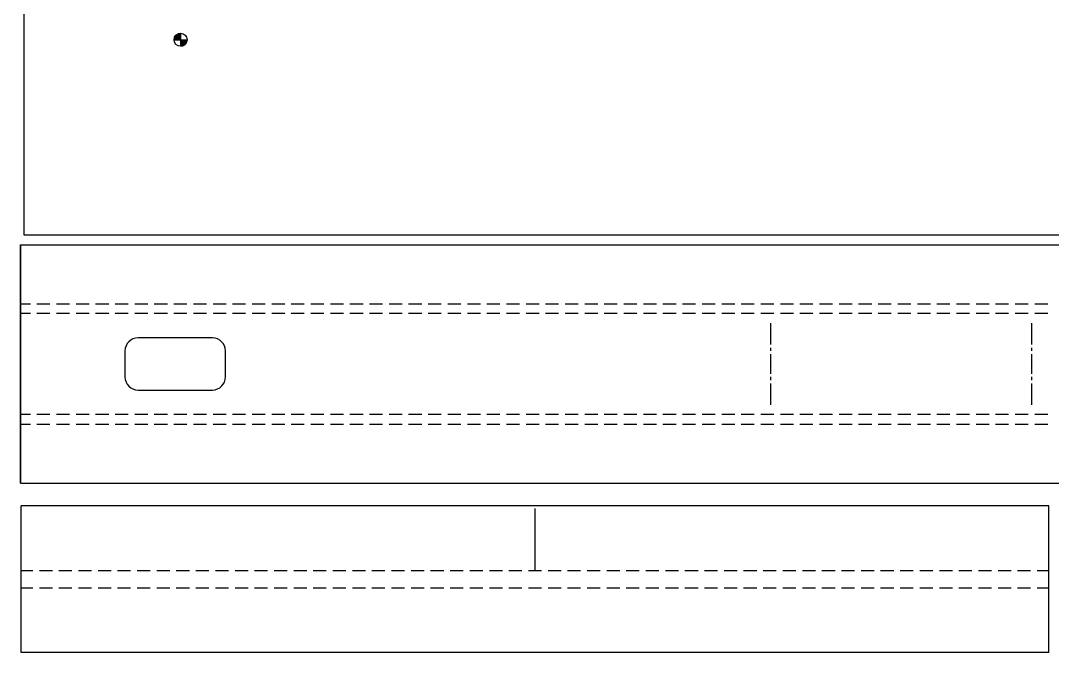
# Model space of a CAD drawing. Header units: millimetres. Extents: x -488 to 486, y -317 to 328.
# Drawn here: x -488 to 14, y -291 to 16 of the extents above; entities that cross this region are included whole.
import ezdxf

# ---------------------------------------------------------------- set-up
doc = ezdxf.new("R2010")
doc.units = ezdxf.units.MM
doc.header["$MEASUREMENT"] = 0
doc.layers.add('Layer 1', color=7, linetype='Continuous')

msp = doc.modelspace()

# ---------------------------------------------------------------- linework, layer by layer
at = {"layer": 'Layer 1', "lineweight": 30}
for points, knots in [([(209.2135, 64.2618), (209.2135, 64.2618), (125.2453, 64.2618), (125.2453, 64.2618), (125.2453, 64.2618), (125.2453, -88.1382), (125.2453, -88.1382), (125.2453, -88.1382), (-486.7889, -88.1382), (-486.7889, -88.1382), (-486.7889, -88.1382), (-486.7889, 64.2618), (-486.7889, 64.2618)], [0, 0, 0, 0, 0.25, 0.25, 0.25, 0.5, 0.5, 0.5, 0.75, 0.75, 0.75, 1, 1, 1, 1]), ([(-488.4625, -208.9477), (-488.4625, -208.9477), (-488.4625, -92.7638), (-488.4625, -92.7638), (-488.4625, -92.7638), (222.4623, -92.7638), (222.4623, -92.7638)], [0, 0, 0, 0, 0.5, 0.5, 0.5, 1, 1, 1, 1]), ([(-488.4625, -92.7638), (-488.4625, -92.7638), (-488.4625, -208.9477), (-488.4625, -208.9477), (-488.4625, -208.9477), (222.4623, -208.9477), (222.4623, -208.9477), (222.4623, -208.9477), (248.1587, -180.1822), (248.1587, -180.1822)], [0, 0, 0, 0, 0.33333333, 0.33333333, 0.33333333, 0.66666667, 0.66666667, 0.66666667, 1, 1, 1, 1]), ([(12.2121, -291.4114), (12.2121, -291.4114), (-488.2737, -291.4114), (-488.2737, -291.4114), (-488.2737, -291.4114), (-488.2737, -220.0163), (-488.2737, -220.0163)], [0, 0, 0, 0, 0.5, 0.5, 0.5, 1, 1, 1, 1]), ([(12.2121, -291.4114), (12.2121, -291.4114), (12.2121, -220.0163), (12.2121, -220.0163), (12.2121, -220.0163), (-488.2737, -220.0163), (-488.2737, -220.0163)], [0, 0, 0, 0, 0.5, 0.5, 0.5, 1, 1, 1, 1])]:
    msp.add_open_spline(points, degree=3, knots=knots, dxfattribs=at)
at = {"layer": 'Layer 1', "color": 144, "lineweight": 30}
msp.add_open_spline([(-407.3927, 7.1436), (-407.3927, 8.9029), (-408.8189, 10.3292), (-410.5783, 10.3292), (-412.3376, 10.3292), (-413.7639, 8.9029), (-413.7639, 7.1436), (-413.7639, 5.3842), (-412.3376, 3.958), (-410.5783, 3.958), (-408.8189, 3.958), (-407.3927, 5.3842), (-407.3927, 7.1436)], degree=3, knots=[0, 0, 0, 0, 0.25, 0.25, 0.25, 0.5, 0.5, 0.5, 0.75, 0.75, 0.75, 1, 1, 1, 1], dxfattribs=at)
at = {"layer": 'Layer 1', "color": 144, "lineweight": 0}
for points in [[(-411.5837, 10.1387), (-411.5837, 10.1387), (-410.5889, 9.9482), (-410.5889, 9.9482), (-410.5889, 9.9482), (-412.0282, 9.9482), (-412.0282, 9.9482), (-412.0282, 9.9482), (-411.5837, 10.1387), (-411.5837, 10.1387)], [(-411.0969, 10.2657), (-411.0969, 10.2657), (-410.5889, 10.1387), (-410.5889, 10.1387), (-410.5889, 10.1387), (-411.5837, 10.1387), (-411.5837, 10.1387), (-411.5837, 10.1387), (-411.0969, 10.2657), (-411.0969, 10.2657)], [(-410.5889, 10.1387), (-410.5889, 10.1387), (-411.5837, 10.1387), (-411.5837, 10.1387), (-411.5837, 10.1387), (-410.5889, 9.9482), (-410.5889, 9.9482), (-410.5889, 9.9482), (-410.5889, 10.1387), (-410.5889, 10.1387)], [(-410.5889, 10.308), (-410.5889, 10.308), (-410.5889, 10.2657), (-410.5889, 10.2657), (-410.5889, 10.2657), (-411.0969, 10.2657), (-411.0969, 10.2657), (-411.0969, 10.2657), (-410.5889, 10.308), (-410.5889, 10.308)], [(-410.5889, 10.2657), (-410.5889, 10.2657), (-411.0969, 10.2657), (-411.0969, 10.2657), (-411.0969, 10.2657), (-410.5889, 10.1387), (-410.5889, 10.1387), (-410.5889, 10.1387), (-410.5889, 10.2657), (-410.5889, 10.2657)], [(-413.7215, 7.6198), (-413.7215, 7.6198), (-410.5889, 7.133), (-410.5889, 7.133), (-410.5889, 7.133), (-413.7639, 7.133), (-413.7639, 7.133), (-413.7639, 7.133), (-413.7215, 7.6198), (-413.7215, 7.6198)], [(-413.6157, 8.1067), (-413.6157, 8.1067), (-410.5889, 7.6198), (-410.5889, 7.6198), (-410.5889, 7.6198), (-413.7215, 7.6198), (-413.7215, 7.6198), (-413.7215, 7.6198), (-413.6157, 8.1067), (-413.6157, 8.1067)], [(-410.5889, 7.6198), (-410.5889, 7.6198), (-413.7215, 7.6198), (-413.7215, 7.6198), (-413.7215, 7.6198), (-410.5889, 7.133), (-410.5889, 7.133), (-410.5889, 7.133), (-410.5889, 7.6198), (-410.5889, 7.6198)], [(-413.4252, 8.5723), (-413.4252, 8.5723), (-410.5889, 8.1067), (-410.5889, 8.1067), (-410.5889, 8.1067), (-413.6157, 8.1067), (-413.6157, 8.1067), (-413.6157, 8.1067), (-413.4252, 8.5723), (-413.4252, 8.5723)], [(-410.5889, 8.1067), (-410.5889, 8.1067), (-413.6157, 8.1067), (-413.6157, 8.1067), (-413.6157, 8.1067), (-410.5889, 7.6198), (-410.5889, 7.6198), (-410.5889, 7.6198), (-410.5889, 8.1067), (-410.5889, 8.1067)], [(-413.1712, 8.9957), (-413.1712, 8.9957), (-410.5889, 8.5723), (-410.5889, 8.5723), (-410.5889, 8.5723), (-413.4252, 8.5723), (-413.4252, 8.5723), (-413.4252, 8.5723), (-413.1712, 8.9957), (-413.1712, 8.9957)], [(-410.5889, 8.5723), (-410.5889, 8.5723), (-413.4252, 8.5723), (-413.4252, 8.5723), (-413.4252, 8.5723), (-410.5889, 8.1067), (-410.5889, 8.1067), (-410.5889, 8.1067), (-410.5889, 8.5723), (-410.5889, 8.5723)], [(-412.8325, 9.3767), (-412.8325, 9.3767), (-410.5889, 8.9957), (-410.5889, 8.9957), (-410.5889, 8.9957), (-413.1712, 8.9957), (-413.1712, 8.9957), (-413.1712, 8.9957), (-412.8325, 9.3767), (-412.8325, 9.3767)], [(-410.5889, 8.9957), (-410.5889, 8.9957), (-413.1712, 8.9957), (-413.1712, 8.9957), (-413.1712, 8.9957), (-410.5889, 8.5723), (-410.5889, 8.5723), (-410.5889, 8.5723), (-410.5889, 8.9957), (-410.5889, 8.9957)], [(-412.4515, 9.6942), (-412.4515, 9.6942), (-410.5889, 9.3767), (-410.5889, 9.3767), (-410.5889, 9.3767), (-412.8325, 9.3767), (-412.8325, 9.3767), (-412.8325, 9.3767), (-412.4515, 9.6942), (-412.4515, 9.6942)], [(-410.5889, 9.3767), (-410.5889, 9.3767), (-412.8325, 9.3767), (-412.8325, 9.3767), (-412.8325, 9.3767), (-410.5889, 8.9957), (-410.5889, 8.9957), (-410.5889, 8.9957), (-410.5889, 9.3767), (-410.5889, 9.3767)], [(-412.0282, 9.9482), (-412.0282, 9.9482), (-410.5889, 9.6942), (-410.5889, 9.6942), (-410.5889, 9.6942), (-412.4515, 9.6942), (-412.4515, 9.6942), (-412.4515, 9.6942), (-412.0282, 9.9482), (-412.0282, 9.9482)], [(-410.5889, 9.6942), (-410.5889, 9.6942), (-412.4515, 9.6942), (-412.4515, 9.6942), (-412.4515, 9.6942), (-410.5889, 9.3767), (-410.5889, 9.3767), (-410.5889, 9.3767), (-410.5889, 9.6942), (-410.5889, 9.6942)], [(-410.5889, 9.9482), (-410.5889, 9.9482), (-412.0282, 9.9482), (-412.0282, 9.9482), (-412.0282, 9.9482), (-410.5889, 9.6942), (-410.5889, 9.6942), (-410.5889, 9.6942), (-410.5889, 9.9482), (-410.5889, 9.9482)], [(-407.4139, 7.133), (-407.4139, 7.133), (-410.5889, 7.133), (-410.5889, 7.133), (-410.5889, 7.133), (-407.4562, 6.625), (-407.4562, 6.625), (-407.4562, 6.625), (-407.4139, 7.133), (-407.4139, 7.133)], [(-410.5889, 7.133), (-410.5889, 7.133), (-407.4562, 6.625), (-407.4562, 6.625), (-407.4562, 6.625), (-410.5889, 6.625), (-410.5889, 6.625), (-410.5889, 6.625), (-410.5889, 7.133), (-410.5889, 7.133)], [(-407.4562, 6.625), (-407.4562, 6.625), (-410.5889, 6.625), (-410.5889, 6.625), (-410.5889, 6.625), (-407.5832, 6.1382), (-407.5832, 6.1382), (-407.5832, 6.1382), (-407.4562, 6.625), (-407.4562, 6.625)], [(-410.5889, 6.625), (-410.5889, 6.625), (-407.5832, 6.1382), (-407.5832, 6.1382), (-407.5832, 6.1382), (-410.5889, 6.1382), (-410.5889, 6.1382), (-410.5889, 6.1382), (-410.5889, 6.625), (-410.5889, 6.625)], [(-407.5832, 6.1382), (-407.5832, 6.1382), (-410.5889, 6.1382), (-410.5889, 6.1382), (-410.5889, 6.1382), (-407.7737, 5.6725), (-407.7737, 5.6725), (-407.7737, 5.6725), (-407.5832, 6.1382), (-407.5832, 6.1382)], [(-410.5889, 6.1382), (-410.5889, 6.1382), (-407.7737, 5.6725), (-407.7737, 5.6725), (-407.7737, 5.6725), (-410.5889, 5.6725), (-410.5889, 5.6725), (-410.5889, 5.6725), (-410.5889, 6.1382), (-410.5889, 6.1382)], [(-407.7737, 5.6725), (-407.7737, 5.6725), (-410.5889, 5.6725), (-410.5889, 5.6725), (-410.5889, 5.6725), (-408.0277, 5.2492), (-408.0277, 5.2492), (-408.0277, 5.2492), (-407.7737, 5.6725), (-407.7737, 5.6725)], [(-410.5889, 5.6725), (-410.5889, 5.6725), (-408.0277, 5.2492), (-408.0277, 5.2492), (-408.0277, 5.2492), (-410.5889, 5.2492), (-410.5889, 5.2492), (-410.5889, 5.2492), (-410.5889, 5.6725), (-410.5889, 5.6725)], [(-408.0277, 5.2492), (-408.0277, 5.2492), (-410.5889, 5.2492), (-410.5889, 5.2492), (-410.5889, 5.2492), (-408.3452, 4.8893), (-408.3452, 4.8893), (-408.3452, 4.8893), (-408.0277, 5.2492), (-408.0277, 5.2492)], [(-410.5889, 5.2492), (-410.5889, 5.2492), (-408.3452, 4.8893), (-408.3452, 4.8893), (-408.3452, 4.8893), (-410.5889, 4.8893), (-410.5889, 4.8893), (-410.5889, 4.8893), (-410.5889, 5.2492), (-410.5889, 5.2492)], [(-408.3452, 4.8893), (-408.3452, 4.8893), (-410.5889, 4.8893), (-410.5889, 4.8893), (-410.5889, 4.8893), (-408.7262, 4.5507), (-408.7262, 4.5507), (-408.7262, 4.5507), (-408.3452, 4.8893), (-408.3452, 4.8893)], [(-410.5889, 4.8893), (-410.5889, 4.8893), (-408.7262, 4.5507), (-408.7262, 4.5507), (-408.7262, 4.5507), (-410.5889, 4.5507), (-410.5889, 4.5507), (-410.5889, 4.5507), (-410.5889, 4.8893), (-410.5889, 4.8893)], [(-408.7262, 4.5507), (-408.7262, 4.5507), (-410.5889, 4.5507), (-410.5889, 4.5507), (-410.5889, 4.5507), (-409.1495, 4.2967), (-409.1495, 4.2967), (-409.1495, 4.2967), (-408.7262, 4.5507), (-408.7262, 4.5507)], [(-410.5889, 4.5507), (-410.5889, 4.5507), (-409.1495, 4.2967), (-409.1495, 4.2967), (-409.1495, 4.2967), (-410.5889, 4.2967), (-410.5889, 4.2967), (-410.5889, 4.2967), (-410.5889, 4.5507), (-410.5889, 4.5507)], [(-409.1495, 4.2967), (-409.1495, 4.2967), (-410.5889, 4.2967), (-410.5889, 4.2967), (-410.5889, 4.2967), (-409.6152, 4.1062), (-409.6152, 4.1062), (-409.6152, 4.1062), (-409.1495, 4.2967), (-409.1495, 4.2967)], [(-410.5889, 4.2967), (-410.5889, 4.2967), (-409.6152, 4.1062), (-409.6152, 4.1062), (-409.6152, 4.1062), (-410.5889, 4.1062), (-410.5889, 4.1062), (-410.5889, 4.1062), (-410.5889, 4.2967), (-410.5889, 4.2967)], [(-410.5889, 4.1062), (-410.5889, 4.1062), (-410.5889, 3.9792), (-410.5889, 3.9792), (-410.5889, 3.9792), (-410.102, 3.9792), (-410.102, 3.9792), (-410.102, 3.9792), (-410.5889, 4.1062), (-410.5889, 4.1062)], [(-410.5889, 4.1062), (-410.5889, 4.1062), (-409.6152, 4.1062), (-409.6152, 4.1062), (-409.6152, 4.1062), (-410.102, 3.9792), (-410.102, 3.9792), (-410.102, 3.9792), (-410.5889, 4.1062), (-410.5889, 4.1062)], [(-410.5889, 3.9792), (-410.5889, 3.9792), (-410.102, 3.9792), (-410.102, 3.9792), (-410.102, 3.9792), (-410.5889, 3.958), (-410.5889, 3.958), (-410.5889, 3.958), (-410.5889, 3.9792), (-410.5889, 3.9792)]]:
    msp.add_open_spline(points, degree=3, knots=[0, 0, 0, 0, 0.33333333, 0.33333333, 0.33333333, 0.66666667, 0.66666667, 0.66666667, 1, 1, 1, 1], dxfattribs=at)
at = {"layer": 'Layer 1', "color": 144, "lineweight": 25}
for points in [[(-410.5889, 10.308), (-410.5889, 10.308), (-410.5889, 3.958), (-410.5889, 3.958)], [(-413.7639, 7.133), (-413.7639, 7.133), (-407.4139, 7.133), (-407.4139, 7.133)]]:
    msp.add_open_spline(points, degree=3, dxfattribs=at)
at = {"layer": 'Layer 1', "color": 5, "lineweight": 30}
for points in [[(-488.4625, -121.5082), (-488.4625, -121.5082), (-483.7, -121.5082), (-483.7, -121.5082)], [(-480.525, -121.5082), (-480.525, -121.5082), (-474.175, -121.5082), (-474.175, -121.5082)], [(-471, -121.5082), (-471, -121.5082), (-464.65, -121.5082), (-464.65, -121.5082)], [(-461.475, -121.5082), (-461.475, -121.5082), (-455.125, -121.5082), (-455.125, -121.5082)], [(-451.95, -121.5082), (-451.95, -121.5082), (-445.6, -121.5082), (-445.6, -121.5082)], [(-442.425, -121.5082), (-442.425, -121.5082), (-436.075, -121.5082), (-436.075, -121.5082)], [(-432.9, -121.5082), (-432.9, -121.5082), (-426.55, -121.5082), (-426.55, -121.5082)], [(-423.375, -121.5082), (-423.375, -121.5082), (-417.025, -121.5082), (-417.025, -121.5082)], [(-413.85, -121.5082), (-413.85, -121.5082), (-407.5, -121.5082), (-407.5, -121.5082)], [(-404.325, -121.5082), (-404.325, -121.5082), (-397.975, -121.5082), (-397.975, -121.5082)], [(-394.8, -121.5082), (-394.8, -121.5082), (-388.45, -121.5082), (-388.45, -121.5082)], [(-385.275, -121.5082), (-385.275, -121.5082), (-378.925, -121.5082), (-378.925, -121.5082)], [(-375.75, -121.5082), (-375.75, -121.5082), (-369.4, -121.5082), (-369.4, -121.5082)], [(-366.225, -121.5082), (-366.225, -121.5082), (-359.875, -121.5082), (-359.875, -121.5082)], [(-356.7, -121.5082), (-356.7, -121.5082), (-350.35, -121.5082), (-350.35, -121.5082)], [(-347.175, -121.5082), (-347.175, -121.5082), (-340.825, -121.5082), (-340.825, -121.5082)], [(-337.65, -121.5082), (-337.65, -121.5082), (-331.3, -121.5082), (-331.3, -121.5082)], [(-328.125, -121.5082), (-328.125, -121.5082), (-321.775, -121.5082), (-321.775, -121.5082)], [(-318.6, -121.5082), (-318.6, -121.5082), (-312.25, -121.5082), (-312.25, -121.5082)], [(-309.075, -121.5082), (-309.075, -121.5082), (-302.725, -121.5082), (-302.725, -121.5082)], [(-299.55, -121.5082), (-299.55, -121.5082), (-293.2, -121.5082), (-293.2, -121.5082)], [(-290.025, -121.5082), (-290.025, -121.5082), (-283.675, -121.5082), (-283.675, -121.5082)], [(-280.5, -121.5082), (-280.5, -121.5082), (-274.15, -121.5082), (-274.15, -121.5082)], [(-270.975, -121.5082), (-270.975, -121.5082), (-264.625, -121.5082), (-264.625, -121.5082)], [(-261.45, -121.5082), (-261.45, -121.5082), (-255.1, -121.5082), (-255.1, -121.5082)], [(-251.925, -121.5082), (-251.925, -121.5082), (-245.575, -121.5082), (-245.575, -121.5082)], [(-242.4, -121.5082), (-242.4, -121.5082), (-236.05, -121.5082), (-236.05, -121.5082)], [(-232.875, -121.5082), (-232.875, -121.5082), (-226.525, -121.5082), (-226.525, -121.5082)], [(-223.35, -121.5082), (-223.35, -121.5082), (-217, -121.5082), (-217, -121.5082)], [(-213.825, -121.5082), (-213.825, -121.5082), (-207.475, -121.5082), (-207.475, -121.5082)], [(-204.3, -121.5082), (-204.3, -121.5082), (-197.95, -121.5082), (-197.95, -121.5082)], [(-194.775, -121.5082), (-194.775, -121.5082), (-188.425, -121.5082), (-188.425, -121.5082)], [(-185.25, -121.5082), (-185.25, -121.5082), (-178.9, -121.5082), (-178.9, -121.5082)], [(-175.725, -121.5082), (-175.725, -121.5082), (-169.375, -121.5082), (-169.375, -121.5082)], [(-166.2, -121.5082), (-166.2, -121.5082), (-159.85, -121.5082), (-159.85, -121.5082)], [(-156.675, -121.5082), (-156.675, -121.5082), (-150.325, -121.5082), (-150.325, -121.5082)], [(-147.15, -121.5082), (-147.15, -121.5082), (-140.8, -121.5082), (-140.8, -121.5082)], [(-137.625, -121.5082), (-137.625, -121.5082), (-131.275, -121.5082), (-131.275, -121.5082)], [(-128.1, -121.5082), (-128.1, -121.5082), (-121.75, -121.5082), (-121.75, -121.5082)], [(-118.575, -121.5082), (-118.575, -121.5082), (-112.225, -121.5082), (-112.225, -121.5082)], [(-109.05, -121.5082), (-109.05, -121.5082), (-102.7, -121.5082), (-102.7, -121.5082)], [(-99.525, -121.5082), (-99.525, -121.5082), (-93.175, -121.5082), (-93.175, -121.5082)], [(-90, -121.5082), (-90, -121.5082), (-83.65, -121.5082), (-83.65, -121.5082)], [(-80.475, -121.5082), (-80.475, -121.5082), (-74.1038, -121.5082), (-74.1038, -121.5082)], [(-70.9288, -121.5082), (-70.9288, -121.5082), (-64.5788, -121.5082), (-64.5788, -121.5082)], [(-61.4038, -121.5082), (-61.4038, -121.5082), (-55.0538, -121.5082), (-55.0538, -121.5082)], [(-51.8788, -121.5082), (-51.8788, -121.5082), (-45.5288, -121.5082), (-45.5288, -121.5082)], [(-42.3538, -121.5082), (-42.3538, -121.5082), (-36.0038, -121.5082), (-36.0038, -121.5082)], [(-32.8288, -121.5082), (-32.8288, -121.5082), (-26.4788, -121.5082), (-26.4788, -121.5082)], [(-23.3038, -121.5082), (-23.3038, -121.5082), (-16.9538, -121.5082), (-16.9538, -121.5082)], [(-13.7788, -121.5082), (-13.7788, -121.5082), (-7.4288, -121.5082), (-7.4288, -121.5082)], [(-4.2538, -121.5082), (-4.2538, -121.5082), (2.0962, -121.5082), (2.0962, -121.5082)], [(5.2712, -121.5082), (5.2712, -121.5082), (11.6212, -121.5082), (11.6212, -121.5082)], [(-483.7, -126.2072), (-483.7, -126.2072), (-488.4625, -126.2072), (-488.4625, -126.2072)], [(-474.175, -126.2072), (-474.175, -126.2072), (-480.525, -126.2072), (-480.525, -126.2072)], [(-464.65, -126.2072), (-464.65, -126.2072), (-471, -126.2072), (-471, -126.2072)], [(-455.125, -126.2072), (-455.125, -126.2072), (-461.475, -126.2072), (-461.475, -126.2072)], [(-445.6, -126.2072), (-445.6, -126.2072), (-451.95, -126.2072), (-451.95, -126.2072)], [(-436.075, -126.2072), (-436.075, -126.2072), (-442.425, -126.2072), (-442.425, -126.2072)], [(-426.55, -126.2072), (-426.55, -126.2072), (-432.9, -126.2072), (-432.9, -126.2072)], [(-417.025, -126.2072), (-417.025, -126.2072), (-423.375, -126.2072), (-423.375, -126.2072)], [(-407.5, -126.2072), (-407.5, -126.2072), (-413.85, -126.2072), (-413.85, -126.2072)], [(-397.975, -126.2072), (-397.975, -126.2072), (-404.325, -126.2072), (-404.325, -126.2072)], [(-388.45, -126.2072), (-388.45, -126.2072), (-394.8, -126.2072), (-394.8, -126.2072)], [(-378.925, -126.2072), (-378.925, -126.2072), (-385.275, -126.2072), (-385.275, -126.2072)], [(-369.4, -126.2072), (-369.4, -126.2072), (-375.75, -126.2072), (-375.75, -126.2072)], [(-359.875, -126.2072), (-359.875, -126.2072), (-366.225, -126.2072), (-366.225, -126.2072)], [(-350.35, -126.2072), (-350.35, -126.2072), (-356.7, -126.2072), (-356.7, -126.2072)], [(-340.825, -126.2072), (-340.825, -126.2072), (-347.175, -126.2072), (-347.175, -126.2072)], [(-331.3, -126.2072), (-331.3, -126.2072), (-337.65, -126.2072), (-337.65, -126.2072)], [(-321.775, -126.2072), (-321.775, -126.2072), (-328.125, -126.2072), (-328.125, -126.2072)], [(-312.25, -126.2072), (-312.25, -126.2072), (-318.6, -126.2072), (-318.6, -126.2072)], [(-302.725, -126.2072), (-302.725, -126.2072), (-309.075, -126.2072), (-309.075, -126.2072)], [(-293.2, -126.2072), (-293.2, -126.2072), (-299.55, -126.2072), (-299.55, -126.2072)], [(-283.675, -126.2072), (-283.675, -126.2072), (-290.025, -126.2072), (-290.025, -126.2072)], [(-274.15, -126.2072), (-274.15, -126.2072), (-280.5, -126.2072), (-280.5, -126.2072)], [(-264.625, -126.2072), (-264.625, -126.2072), (-270.975, -126.2072), (-270.975, -126.2072)], [(-255.1, -126.2072), (-255.1, -126.2072), (-261.45, -126.2072), (-261.45, -126.2072)], [(-245.575, -126.2072), (-245.575, -126.2072), (-251.925, -126.2072), (-251.925, -126.2072)], [(-236.05, -126.2072), (-236.05, -126.2072), (-242.4, -126.2072), (-242.4, -126.2072)], [(-226.525, -126.2072), (-226.525, -126.2072), (-232.875, -126.2072), (-232.875, -126.2072)], [(-217, -126.2072), (-217, -126.2072), (-223.35, -126.2072), (-223.35, -126.2072)], [(-207.475, -126.2072), (-207.475, -126.2072), (-213.825, -126.2072), (-213.825, -126.2072)], [(-197.95, -126.2072), (-197.95, -126.2072), (-204.3, -126.2072), (-204.3, -126.2072)], [(-188.425, -126.2072), (-188.425, -126.2072), (-194.775, -126.2072), (-194.775, -126.2072)], [(-178.9, -126.2072), (-178.9, -126.2072), (-185.25, -126.2072), (-185.25, -126.2072)], [(-169.375, -126.2072), (-169.375, -126.2072), (-175.725, -126.2072), (-175.725, -126.2072)], [(-159.85, -126.2072), (-159.85, -126.2072), (-166.2, -126.2072), (-166.2, -126.2072)], [(-150.325, -126.2072), (-150.325, -126.2072), (-156.675, -126.2072), (-156.675, -126.2072)], [(-140.8, -126.2072), (-140.8, -126.2072), (-147.15, -126.2072), (-147.15, -126.2072)], [(-131.275, -126.2072), (-131.275, -126.2072), (-137.625, -126.2072), (-137.625, -126.2072)], [(-121.75, -126.2072), (-121.75, -126.2072), (-128.1, -126.2072), (-128.1, -126.2072)], [(-112.225, -126.2072), (-112.225, -126.2072), (-118.575, -126.2072), (-118.575, -126.2072)], [(-102.7, -126.2072), (-102.7, -126.2072), (-109.05, -126.2072), (-109.05, -126.2072)], [(-93.175, -126.2072), (-93.175, -126.2072), (-99.525, -126.2072), (-99.525, -126.2072)], [(-83.65, -126.2072), (-83.65, -126.2072), (-90, -126.2072), (-90, -126.2072)], [(-74.1038, -126.2072), (-74.1038, -126.2072), (-80.475, -126.2072), (-80.475, -126.2072)], [(-64.5788, -126.2072), (-64.5788, -126.2072), (-70.9288, -126.2072), (-70.9288, -126.2072)], [(-55.0538, -126.2072), (-55.0538, -126.2072), (-61.4038, -126.2072), (-61.4038, -126.2072)], [(-45.5288, -126.2072), (-45.5288, -126.2072), (-51.8788, -126.2072), (-51.8788, -126.2072)], [(-36.0038, -126.2072), (-36.0038, -126.2072), (-42.3538, -126.2072), (-42.3538, -126.2072)], [(-26.4788, -126.2072), (-26.4788, -126.2072), (-32.8288, -126.2072), (-32.8288, -126.2072)], [(-16.9538, -126.2072), (-16.9538, -126.2072), (-23.3038, -126.2072), (-23.3038, -126.2072)], [(-7.4288, -126.2072), (-7.4288, -126.2072), (-13.7788, -126.2072), (-13.7788, -126.2072)], [(2.0962, -126.2072), (2.0962, -126.2072), (-4.2538, -126.2072), (-4.2538, -126.2072)], [(11.6212, -126.2072), (11.6212, -126.2072), (5.2712, -126.2072), (5.2712, -126.2072)], [(-123.3375, -130.9062), (-123.3375, -130.9062), (-123.3375, -141.3202), (-123.3375, -141.3202)], [(3.6837, -130.9062), (3.6837, -130.9062), (3.6837, -141.3202), (3.6837, -141.3202)], [(-123.3375, -142.9077), (-123.3375, -142.9077), (-123.3375, -144.4952), (-123.3375, -144.4952)], [(3.6837, -142.9077), (3.6837, -142.9077), (3.6837, -144.4952), (3.6837, -144.4952)], [(-123.3375, -146.0827), (-123.3375, -146.0827), (-123.3375, -155.6077), (-123.3375, -155.6077)], [(3.6837, -146.0827), (3.6837, -146.0827), (3.6837, -155.6077), (3.6837, -155.6077)], [(-123.3375, -157.1952), (-123.3375, -157.1952), (-123.3375, -158.7827), (-123.3375, -158.7827)], [(-123.3375, -160.3702), (-123.3375, -160.3702), (-123.3375, -170.7842), (-123.3375, -170.7842)], [(3.6837, -157.1952), (3.6837, -157.1952), (3.6837, -158.7827), (3.6837, -158.7827)], [(3.6837, -160.3702), (3.6837, -160.3702), (3.6837, -170.7842), (3.6837, -170.7842)], [(-483.7, -175.4832), (-483.7, -175.4832), (-488.4625, -175.4832), (-488.4625, -175.4832)], [(-474.175, -175.4832), (-474.175, -175.4832), (-480.525, -175.4832), (-480.525, -175.4832)], [(-464.65, -175.4832), (-464.65, -175.4832), (-471, -175.4832), (-471, -175.4832)], [(-455.125, -175.4832), (-455.125, -175.4832), (-461.475, -175.4832), (-461.475, -175.4832)], [(-445.6, -175.4832), (-445.6, -175.4832), (-451.95, -175.4832), (-451.95, -175.4832)], [(-436.075, -175.4832), (-436.075, -175.4832), (-442.425, -175.4832), (-442.425, -175.4832)], [(-426.55, -175.4832), (-426.55, -175.4832), (-432.9, -175.4832), (-432.9, -175.4832)], [(-417.025, -175.4832), (-417.025, -175.4832), (-423.375, -175.4832), (-423.375, -175.4832)], [(-407.5, -175.4832), (-407.5, -175.4832), (-413.85, -175.4832), (-413.85, -175.4832)], [(-397.975, -175.4832), (-397.975, -175.4832), (-404.325, -175.4832), (-404.325, -175.4832)], [(-388.45, -175.4832), (-388.45, -175.4832), (-394.8, -175.4832), (-394.8, -175.4832)], [(-378.925, -175.4832), (-378.925, -175.4832), (-385.275, -175.4832), (-385.275, -175.4832)], [(-369.4, -175.4832), (-369.4, -175.4832), (-375.75, -175.4832), (-375.75, -175.4832)], [(-359.875, -175.4832), (-359.875, -175.4832), (-366.225, -175.4832), (-366.225, -175.4832)], [(-350.35, -175.4832), (-350.35, -175.4832), (-356.7, -175.4832), (-356.7, -175.4832)], [(-340.825, -175.4832), (-340.825, -175.4832), (-347.175, -175.4832), (-347.175, -175.4832)], [(-331.3, -175.4832), (-331.3, -175.4832), (-337.65, -175.4832), (-337.65, -175.4832)], [(-321.775, -175.4832), (-321.775, -175.4832), (-328.125, -175.4832), (-328.125, -175.4832)], [(-312.25, -175.4832), (-312.25, -175.4832), (-318.6, -175.4832), (-318.6, -175.4832)], [(-302.725, -175.4832), (-302.725, -175.4832), (-309.075, -175.4832), (-309.075, -175.4832)], [(-293.2, -175.4832), (-293.2, -175.4832), (-299.55, -175.4832), (-299.55, -175.4832)], [(-283.675, -175.4832), (-283.675, -175.4832), (-290.025, -175.4832), (-290.025, -175.4832)], [(-274.15, -175.4832), (-274.15, -175.4832), (-280.5, -175.4832), (-280.5, -175.4832)], [(-264.625, -175.4832), (-264.625, -175.4832), (-270.975, -175.4832), (-270.975, -175.4832)], [(-255.1, -175.4832), (-255.1, -175.4832), (-261.45, -175.4832), (-261.45, -175.4832)], [(-245.575, -175.4832), (-245.575, -175.4832), (-251.925, -175.4832), (-251.925, -175.4832)], [(-236.05, -175.4832), (-236.05, -175.4832), (-242.4, -175.4832), (-242.4, -175.4832)], [(-226.525, -175.4832), (-226.525, -175.4832), (-232.875, -175.4832), (-232.875, -175.4832)], [(-217, -175.4832), (-217, -175.4832), (-223.35, -175.4832), (-223.35, -175.4832)], [(-207.475, -175.4832), (-207.475, -175.4832), (-213.825, -175.4832), (-213.825, -175.4832)], [(-197.95, -175.4832), (-197.95, -175.4832), (-204.3, -175.4832), (-204.3, -175.4832)], [(-188.425, -175.4832), (-188.425, -175.4832), (-194.775, -175.4832), (-194.775, -175.4832)], [(-178.9, -175.4832), (-178.9, -175.4832), (-185.25, -175.4832), (-185.25, -175.4832)], [(-169.375, -175.4832), (-169.375, -175.4832), (-175.725, -175.4832), (-175.725, -175.4832)], [(-159.85, -175.4832), (-159.85, -175.4832), (-166.2, -175.4832), (-166.2, -175.4832)], [(-150.325, -175.4832), (-150.325, -175.4832), (-156.675, -175.4832), (-156.675, -175.4832)], [(-140.8, -175.4832), (-140.8, -175.4832), (-147.15, -175.4832), (-147.15, -175.4832)], [(-131.275, -175.4832), (-131.275, -175.4832), (-137.625, -175.4832), (-137.625, -175.4832)], [(-121.75, -175.4832), (-121.75, -175.4832), (-128.1, -175.4832), (-128.1, -175.4832)], [(-112.225, -175.4832), (-112.225, -175.4832), (-118.575, -175.4832), (-118.575, -175.4832)], [(-102.7, -175.4832), (-102.7, -175.4832), (-109.05, -175.4832), (-109.05, -175.4832)], [(-93.175, -175.4832), (-93.175, -175.4832), (-99.525, -175.4832), (-99.525, -175.4832)], [(-83.65, -175.4832), (-83.65, -175.4832), (-90, -175.4832), (-90, -175.4832)], [(-74.1038, -175.4832), (-74.1038, -175.4832), (-80.475, -175.4832), (-80.475, -175.4832)], [(-64.5788, -175.4832), (-64.5788, -175.4832), (-70.9288, -175.4832), (-70.9288, -175.4832)], [(-55.0538, -175.4832), (-55.0538, -175.4832), (-61.4038, -175.4832), (-61.4038, -175.4832)], [(-45.5288, -175.4832), (-45.5288, -175.4832), (-51.8788, -175.4832), (-51.8788, -175.4832)], [(-36.0038, -175.4832), (-36.0038, -175.4832), (-42.3538, -175.4832), (-42.3538, -175.4832)], [(-26.4788, -175.4832), (-26.4788, -175.4832), (-32.8288, -175.4832), (-32.8288, -175.4832)], [(-16.9538, -175.4832), (-16.9538, -175.4832), (-23.3038, -175.4832), (-23.3038, -175.4832)], [(-7.4288, -175.4832), (-7.4288, -175.4832), (-13.7788, -175.4832), (-13.7788, -175.4832)], [(2.0962, -175.4832), (2.0962, -175.4832), (-4.2538, -175.4832), (-4.2538, -175.4832)], [(11.6212, -175.4832), (11.6212, -175.4832), (5.2712, -175.4832), (5.2712, -175.4832)], [(-488.4625, -180.1822), (-488.4625, -180.1822), (-483.7, -180.1822), (-483.7, -180.1822)], [(-480.525, -180.1822), (-480.525, -180.1822), (-474.175, -180.1822), (-474.175, -180.1822)], [(-471, -180.1822), (-471, -180.1822), (-464.65, -180.1822), (-464.65, -180.1822)], [(-461.475, -180.1822), (-461.475, -180.1822), (-455.125, -180.1822), (-455.125, -180.1822)], [(-451.95, -180.1822), (-451.95, -180.1822), (-445.6, -180.1822), (-445.6, -180.1822)], [(-442.425, -180.1822), (-442.425, -180.1822), (-436.075, -180.1822), (-436.075, -180.1822)], [(-432.9, -180.1822), (-432.9, -180.1822), (-426.55, -180.1822), (-426.55, -180.1822)], [(-423.375, -180.1822), (-423.375, -180.1822), (-417.025, -180.1822), (-417.025, -180.1822)], [(-413.85, -180.1822), (-413.85, -180.1822), (-407.5, -180.1822), (-407.5, -180.1822)], [(-404.325, -180.1822), (-404.325, -180.1822), (-397.975, -180.1822), (-397.975, -180.1822)], [(-394.8, -180.1822), (-394.8, -180.1822), (-388.45, -180.1822), (-388.45, -180.1822)], [(-385.275, -180.1822), (-385.275, -180.1822), (-378.925, -180.1822), (-378.925, -180.1822)], [(-375.75, -180.1822), (-375.75, -180.1822), (-369.4, -180.1822), (-369.4, -180.1822)], [(-366.225, -180.1822), (-366.225, -180.1822), (-359.875, -180.1822), (-359.875, -180.1822)], [(-356.7, -180.1822), (-356.7, -180.1822), (-350.35, -180.1822), (-350.35, -180.1822)], [(-347.175, -180.1822), (-347.175, -180.1822), (-340.825, -180.1822), (-340.825, -180.1822)], [(-337.65, -180.1822), (-337.65, -180.1822), (-331.3, -180.1822), (-331.3, -180.1822)], [(-328.125, -180.1822), (-328.125, -180.1822), (-321.775, -180.1822), (-321.775, -180.1822)], [(-318.6, -180.1822), (-318.6, -180.1822), (-312.25, -180.1822), (-312.25, -180.1822)], [(-309.075, -180.1822), (-309.075, -180.1822), (-302.725, -180.1822), (-302.725, -180.1822)], [(-299.55, -180.1822), (-299.55, -180.1822), (-293.2, -180.1822), (-293.2, -180.1822)], [(-290.025, -180.1822), (-290.025, -180.1822), (-283.675, -180.1822), (-283.675, -180.1822)], [(-280.5, -180.1822), (-280.5, -180.1822), (-274.15, -180.1822), (-274.15, -180.1822)], [(-270.975, -180.1822), (-270.975, -180.1822), (-264.625, -180.1822), (-264.625, -180.1822)], [(-261.45, -180.1822), (-261.45, -180.1822), (-255.1, -180.1822), (-255.1, -180.1822)], [(-251.925, -180.1822), (-251.925, -180.1822), (-245.575, -180.1822), (-245.575, -180.1822)], [(-242.4, -180.1822), (-242.4, -180.1822), (-236.05, -180.1822), (-236.05, -180.1822)], [(-232.875, -180.1822), (-232.875, -180.1822), (-226.525, -180.1822), (-226.525, -180.1822)], [(-223.35, -180.1822), (-223.35, -180.1822), (-217, -180.1822), (-217, -180.1822)], [(-213.825, -180.1822), (-213.825, -180.1822), (-207.475, -180.1822), (-207.475, -180.1822)], [(-204.3, -180.1822), (-204.3, -180.1822), (-197.95, -180.1822), (-197.95, -180.1822)], [(-194.775, -180.1822), (-194.775, -180.1822), (-188.425, -180.1822), (-188.425, -180.1822)], [(-185.25, -180.1822), (-185.25, -180.1822), (-178.9, -180.1822), (-178.9, -180.1822)], [(-175.725, -180.1822), (-175.725, -180.1822), (-169.375, -180.1822), (-169.375, -180.1822)], [(-166.2, -180.1822), (-166.2, -180.1822), (-159.85, -180.1822), (-159.85, -180.1822)], [(-156.675, -180.1822), (-156.675, -180.1822), (-150.325, -180.1822), (-150.325, -180.1822)], [(-147.15, -180.1822), (-147.15, -180.1822), (-140.8, -180.1822), (-140.8, -180.1822)], [(-137.625, -180.1822), (-137.625, -180.1822), (-131.275, -180.1822), (-131.275, -180.1822)], [(-128.1, -180.1822), (-128.1, -180.1822), (-121.75, -180.1822), (-121.75, -180.1822)], [(-118.575, -180.1822), (-118.575, -180.1822), (-112.225, -180.1822), (-112.225, -180.1822)], [(-109.05, -180.1822), (-109.05, -180.1822), (-102.7, -180.1822), (-102.7, -180.1822)], [(-99.525, -180.1822), (-99.525, -180.1822), (-93.175, -180.1822), (-93.175, -180.1822)], [(-90, -180.1822), (-90, -180.1822), (-83.65, -180.1822), (-83.65, -180.1822)], [(-80.475, -180.1822), (-80.475, -180.1822), (-74.1038, -180.1822), (-74.1038, -180.1822)], [(-70.9288, -180.1822), (-70.9288, -180.1822), (-64.5788, -180.1822), (-64.5788, -180.1822)], [(-61.4038, -180.1822), (-61.4038, -180.1822), (-55.0538, -180.1822), (-55.0538, -180.1822)], [(-51.8788, -180.1822), (-51.8788, -180.1822), (-45.5288, -180.1822), (-45.5288, -180.1822)], [(-42.3538, -180.1822), (-42.3538, -180.1822), (-36.0038, -180.1822), (-36.0038, -180.1822)], [(-32.8288, -180.1822), (-32.8288, -180.1822), (-26.4788, -180.1822), (-26.4788, -180.1822)], [(-23.3038, -180.1822), (-23.3038, -180.1822), (-16.9538, -180.1822), (-16.9538, -180.1822)], [(-13.7788, -180.1822), (-13.7788, -180.1822), (-7.4288, -180.1822), (-7.4288, -180.1822)], [(-4.2538, -180.1822), (-4.2538, -180.1822), (2.0962, -180.1822), (2.0962, -180.1822)], [(5.2712, -180.1822), (5.2712, -180.1822), (11.6212, -180.1822), (11.6212, -180.1822)], [(-488.2737, -251.4276), (-488.2737, -251.4276), (-482.5164, -251.4276), (-482.5164, -251.4276)], [(-479.3414, -251.4276), (-479.3414, -251.4276), (-472.9914, -251.4276), (-472.9914, -251.4276)], [(-469.8164, -251.4276), (-469.8164, -251.4276), (-463.4664, -251.4276), (-463.4664, -251.4276)], [(-460.2914, -251.4276), (-460.2914, -251.4276), (-453.9414, -251.4276), (-453.9414, -251.4276)], [(-450.7664, -251.4276), (-450.7664, -251.4276), (-444.4164, -251.4276), (-444.4164, -251.4276)], [(-441.2414, -251.4276), (-441.2414, -251.4276), (-434.8914, -251.4276), (-434.8914, -251.4276)], [(-431.7164, -251.4276), (-431.7164, -251.4276), (-425.3664, -251.4276), (-425.3664, -251.4276)], [(-422.1914, -251.4276), (-422.1914, -251.4276), (-415.8414, -251.4276), (-415.8414, -251.4276)], [(-412.6664, -251.4276), (-412.6664, -251.4276), (-406.3164, -251.4276), (-406.3164, -251.4276)], [(-403.1414, -251.4276), (-403.1414, -251.4276), (-396.7914, -251.4276), (-396.7914, -251.4276)], [(-393.6164, -251.4276), (-393.6164, -251.4276), (-387.2664, -251.4276), (-387.2664, -251.4276)], [(-384.0914, -251.4276), (-384.0914, -251.4276), (-377.7414, -251.4276), (-377.7414, -251.4276)], [(-374.5664, -251.4276), (-374.5664, -251.4276), (-368.2164, -251.4276), (-368.2164, -251.4276)], [(-365.0414, -251.4276), (-365.0414, -251.4276), (-358.6914, -251.4276), (-358.6914, -251.4276)], [(-355.5164, -251.4276), (-355.5164, -251.4276), (-349.1664, -251.4276), (-349.1664, -251.4276)], [(-345.9914, -251.4276), (-345.9914, -251.4276), (-339.6414, -251.4276), (-339.6414, -251.4276)], [(-336.4664, -251.4276), (-336.4664, -251.4276), (-330.1164, -251.4276), (-330.1164, -251.4276)], [(-326.9414, -251.4276), (-326.9414, -251.4276), (-320.5914, -251.4276), (-320.5914, -251.4276)], [(-317.4164, -251.4276), (-317.4164, -251.4276), (-311.0664, -251.4276), (-311.0664, -251.4276)], [(-307.8914, -251.4276), (-307.8914, -251.4276), (-301.5414, -251.4276), (-301.5414, -251.4276)], [(-298.3664, -251.4276), (-298.3664, -251.4276), (-292.0164, -251.4276), (-292.0164, -251.4276)], [(-288.8414, -251.4276), (-288.8414, -251.4276), (-282.4914, -251.4276), (-282.4914, -251.4276)], [(-279.3164, -251.4276), (-279.3164, -251.4276), (-272.9664, -251.4276), (-272.9664, -251.4276)], [(-269.7914, -251.4276), (-269.7914, -251.4276), (-263.4414, -251.4276), (-263.4414, -251.4276)], [(-260.2664, -251.4276), (-260.2664, -251.4276), (-253.9164, -251.4276), (-253.9164, -251.4276)], [(-250.7414, -251.4276), (-250.7414, -251.4276), (-244.3914, -251.4276), (-244.3914, -251.4276)], [(-241.2164, -251.4276), (-241.2164, -251.4276), (-234.8664, -251.4276), (-234.8664, -251.4276)], [(-231.6914, -251.4276), (-231.6914, -251.4276), (-225.3414, -251.4276), (-225.3414, -251.4276)], [(-222.1664, -251.4276), (-222.1664, -251.4276), (-215.8164, -251.4276), (-215.8164, -251.4276)], [(-212.6414, -251.4276), (-212.6414, -251.4276), (-206.2914, -251.4276), (-206.2914, -251.4276)], [(-203.1164, -251.4276), (-203.1164, -251.4276), (-196.7664, -251.4276), (-196.7664, -251.4276)], [(-193.5914, -251.4276), (-193.5914, -251.4276), (-187.2414, -251.4276), (-187.2414, -251.4276)], [(-184.0664, -251.4276), (-184.0664, -251.4276), (-177.7164, -251.4276), (-177.7164, -251.4276)], [(-174.5414, -251.4276), (-174.5414, -251.4276), (-168.1914, -251.4276), (-168.1914, -251.4276)], [(-165.0164, -251.4276), (-165.0164, -251.4276), (-158.6664, -251.4276), (-158.6664, -251.4276)], [(-155.4914, -251.4276), (-155.4914, -251.4276), (-149.1414, -251.4276), (-149.1414, -251.4276)], [(-145.9664, -251.4276), (-145.9664, -251.4276), (-139.6164, -251.4276), (-139.6164, -251.4276)], [(-136.4414, -251.4276), (-136.4414, -251.4276), (-130.0914, -251.4276), (-130.0914, -251.4276)], [(-126.9164, -251.4276), (-126.9164, -251.4276), (-120.5664, -251.4276), (-120.5664, -251.4276)], [(-117.3914, -251.4276), (-117.3914, -251.4276), (-111.0414, -251.4276), (-111.0414, -251.4276)], [(-107.8664, -251.4276), (-107.8664, -251.4276), (-101.5164, -251.4276), (-101.5164, -251.4276)], [(-98.3202, -251.4276), (-98.3202, -251.4276), (-91.9702, -251.4276), (-91.9702, -251.4276)], [(-88.7952, -251.4276), (-88.7952, -251.4276), (-82.4452, -251.4276), (-82.4452, -251.4276)], [(-79.2702, -251.4276), (-79.2702, -251.4276), (-72.9202, -251.4276), (-72.9202, -251.4276)], [(-69.7452, -251.4276), (-69.7452, -251.4276), (-63.3952, -251.4276), (-63.3952, -251.4276)], [(-60.2202, -251.4276), (-60.2202, -251.4276), (-53.8702, -251.4276), (-53.8702, -251.4276)], [(-50.6952, -251.4276), (-50.6952, -251.4276), (-44.3452, -251.4276), (-44.3452, -251.4276)], [(-41.1702, -251.4276), (-41.1702, -251.4276), (-34.8202, -251.4276), (-34.8202, -251.4276)], [(-31.6452, -251.4276), (-31.6452, -251.4276), (-25.2952, -251.4276), (-25.2952, -251.4276)], [(-22.1202, -251.4276), (-22.1202, -251.4276), (-15.7702, -251.4276), (-15.7702, -251.4276)], [(-12.5952, -251.4276), (-12.5952, -251.4276), (-6.2452, -251.4276), (-6.2452, -251.4276)], [(-3.0702, -251.4276), (-3.0702, -251.4276), (3.2798, -251.4276), (3.2798, -251.4276)], [(6.4548, -251.4276), (6.4548, -251.4276), (12.2121, -251.4276), (12.2121, -251.4276)], [(-482.5164, -260.0636), (-482.5164, -260.0636), (-488.2737, -260.0636), (-488.2737, -260.0636)], [(-472.9914, -260.0636), (-472.9914, -260.0636), (-479.3414, -260.0636), (-479.3414, -260.0636)], [(-463.4664, -260.0636), (-463.4664, -260.0636), (-469.8164, -260.0636), (-469.8164, -260.0636)], [(-453.9414, -260.0636), (-453.9414, -260.0636), (-460.2914, -260.0636), (-460.2914, -260.0636)], [(-444.4164, -260.0636), (-444.4164, -260.0636), (-450.7664, -260.0636), (-450.7664, -260.0636)], [(-434.8914, -260.0636), (-434.8914, -260.0636), (-441.2414, -260.0636), (-441.2414, -260.0636)], [(-425.3664, -260.0636), (-425.3664, -260.0636), (-431.7164, -260.0636), (-431.7164, -260.0636)], [(-415.8414, -260.0636), (-415.8414, -260.0636), (-422.1914, -260.0636), (-422.1914, -260.0636)], [(-406.3164, -260.0636), (-406.3164, -260.0636), (-412.6664, -260.0636), (-412.6664, -260.0636)], [(-396.7914, -260.0636), (-396.7914, -260.0636), (-403.1414, -260.0636), (-403.1414, -260.0636)], [(-387.2664, -260.0636), (-387.2664, -260.0636), (-393.6164, -260.0636), (-393.6164, -260.0636)], [(-377.7414, -260.0636), (-377.7414, -260.0636), (-384.0914, -260.0636), (-384.0914, -260.0636)], [(-368.2164, -260.0636), (-368.2164, -260.0636), (-374.5664, -260.0636), (-374.5664, -260.0636)], [(-358.6914, -260.0636), (-358.6914, -260.0636), (-365.0414, -260.0636), (-365.0414, -260.0636)], [(-349.1664, -260.0636), (-349.1664, -260.0636), (-355.5164, -260.0636), (-355.5164, -260.0636)], [(-339.6414, -260.0636), (-339.6414, -260.0636), (-345.9914, -260.0636), (-345.9914, -260.0636)], [(-330.1164, -260.0636), (-330.1164, -260.0636), (-336.4664, -260.0636), (-336.4664, -260.0636)], [(-320.5914, -260.0636), (-320.5914, -260.0636), (-326.9414, -260.0636), (-326.9414, -260.0636)], [(-311.0664, -260.0636), (-311.0664, -260.0636), (-317.4164, -260.0636), (-317.4164, -260.0636)], [(-301.5414, -260.0636), (-301.5414, -260.0636), (-307.8914, -260.0636), (-307.8914, -260.0636)], [(-292.0164, -260.0636), (-292.0164, -260.0636), (-298.3664, -260.0636), (-298.3664, -260.0636)], [(-282.4914, -260.0636), (-282.4914, -260.0636), (-288.8414, -260.0636), (-288.8414, -260.0636)], [(-272.9664, -260.0636), (-272.9664, -260.0636), (-279.3164, -260.0636), (-279.3164, -260.0636)], [(-263.4414, -260.0636), (-263.4414, -260.0636), (-269.7914, -260.0636), (-269.7914, -260.0636)], [(-253.9164, -260.0636), (-253.9164, -260.0636), (-260.2664, -260.0636), (-260.2664, -260.0636)], [(-244.3914, -260.0636), (-244.3914, -260.0636), (-250.7414, -260.0636), (-250.7414, -260.0636)], [(-234.8664, -260.0636), (-234.8664, -260.0636), (-241.2164, -260.0636), (-241.2164, -260.0636)], [(-225.3414, -260.0636), (-225.3414, -260.0636), (-231.6914, -260.0636), (-231.6914, -260.0636)], [(-215.8164, -260.0636), (-215.8164, -260.0636), (-222.1664, -260.0636), (-222.1664, -260.0636)], [(-206.2914, -260.0636), (-206.2914, -260.0636), (-212.6414, -260.0636), (-212.6414, -260.0636)], [(-196.7664, -260.0636), (-196.7664, -260.0636), (-203.1164, -260.0636), (-203.1164, -260.0636)], [(-187.2414, -260.0636), (-187.2414, -260.0636), (-193.5914, -260.0636), (-193.5914, -260.0636)], [(-177.7164, -260.0636), (-177.7164, -260.0636), (-184.0664, -260.0636), (-184.0664, -260.0636)], [(-168.1914, -260.0636), (-168.1914, -260.0636), (-174.5414, -260.0636), (-174.5414, -260.0636)], [(-158.6664, -260.0636), (-158.6664, -260.0636), (-165.0164, -260.0636), (-165.0164, -260.0636)], [(-149.1414, -260.0636), (-149.1414, -260.0636), (-155.4914, -260.0636), (-155.4914, -260.0636)], [(-139.6164, -260.0636), (-139.6164, -260.0636), (-145.9664, -260.0636), (-145.9664, -260.0636)], [(-130.0914, -260.0636), (-130.0914, -260.0636), (-136.4414, -260.0636), (-136.4414, -260.0636)], [(-120.5664, -260.0636), (-120.5664, -260.0636), (-126.9164, -260.0636), (-126.9164, -260.0636)], [(-111.0414, -260.0636), (-111.0414, -260.0636), (-117.3914, -260.0636), (-117.3914, -260.0636)], [(-101.5164, -260.0636), (-101.5164, -260.0636), (-107.8664, -260.0636), (-107.8664, -260.0636)], [(-91.9702, -260.0636), (-91.9702, -260.0636), (-98.3202, -260.0636), (-98.3202, -260.0636)], [(-82.4452, -260.0636), (-82.4452, -260.0636), (-88.7952, -260.0636), (-88.7952, -260.0636)], [(-72.9202, -260.0636), (-72.9202, -260.0636), (-79.2702, -260.0636), (-79.2702, -260.0636)], [(-63.3952, -260.0636), (-63.3952, -260.0636), (-69.7452, -260.0636), (-69.7452, -260.0636)], [(-53.8702, -260.0636), (-53.8702, -260.0636), (-60.2202, -260.0636), (-60.2202, -260.0636)], [(-44.3452, -260.0636), (-44.3452, -260.0636), (-50.6952, -260.0636), (-50.6952, -260.0636)], [(-34.8202, -260.0636), (-34.8202, -260.0636), (-41.1702, -260.0636), (-41.1702, -260.0636)], [(-25.2952, -260.0636), (-25.2952, -260.0636), (-31.6452, -260.0636), (-31.6452, -260.0636)], [(-15.7702, -260.0636), (-15.7702, -260.0636), (-22.1202, -260.0636), (-22.1202, -260.0636)], [(-6.2452, -260.0636), (-6.2452, -260.0636), (-12.5952, -260.0636), (-12.5952, -260.0636)], [(3.2798, -260.0636), (3.2798, -260.0636), (-3.0702, -260.0636), (-3.0702, -260.0636)], [(12.2121, -260.0636), (12.2121, -260.0636), (6.4548, -260.0636), (6.4548, -260.0636)]]:
    msp.add_open_spline(points, degree=3, dxfattribs=at)
at = {"layer": 'Layer 1', "lineweight": 30}
for points in [[(-431.3019, -138.124), (-434.8148, -138.124), (-437.6625, -140.9717), (-437.6625, -144.4846)], [(-395.0963, -138.1452), (-395.0963, -138.1452), (-431.3125, -138.1452), (-431.3125, -138.1452)], [(-388.7252, -144.4846), (-388.7252, -140.9717), (-391.5729, -138.124), (-395.0858, -138.124)], [(-437.6625, -144.4952), (-437.6625, -144.4952), (-437.6625, -157.1952), (-437.6625, -157.1952)], [(-388.7463, -157.1952), (-388.7463, -157.1952), (-388.7463, -144.4952), (-388.7463, -144.4952)], [(-437.6625, -157.1846), (-437.6625, -160.6974), (-434.8148, -163.5452), (-431.3019, -163.5452)], [(-395.0858, -163.5452), (-391.5729, -163.5452), (-388.7252, -160.6974), (-388.7252, -157.1846)], [(-431.3125, -163.5452), (-431.3125, -163.5452), (-395.0963, -163.5452), (-395.0963, -163.5452)], [(-238.0414, -221.2651), (-238.0414, -221.2651), (-238.0414, -251.4276), (-238.0414, -251.4276)]]:
    msp.add_open_spline(points, degree=3, dxfattribs=at)

doc.saveas('drawing.dxf')
